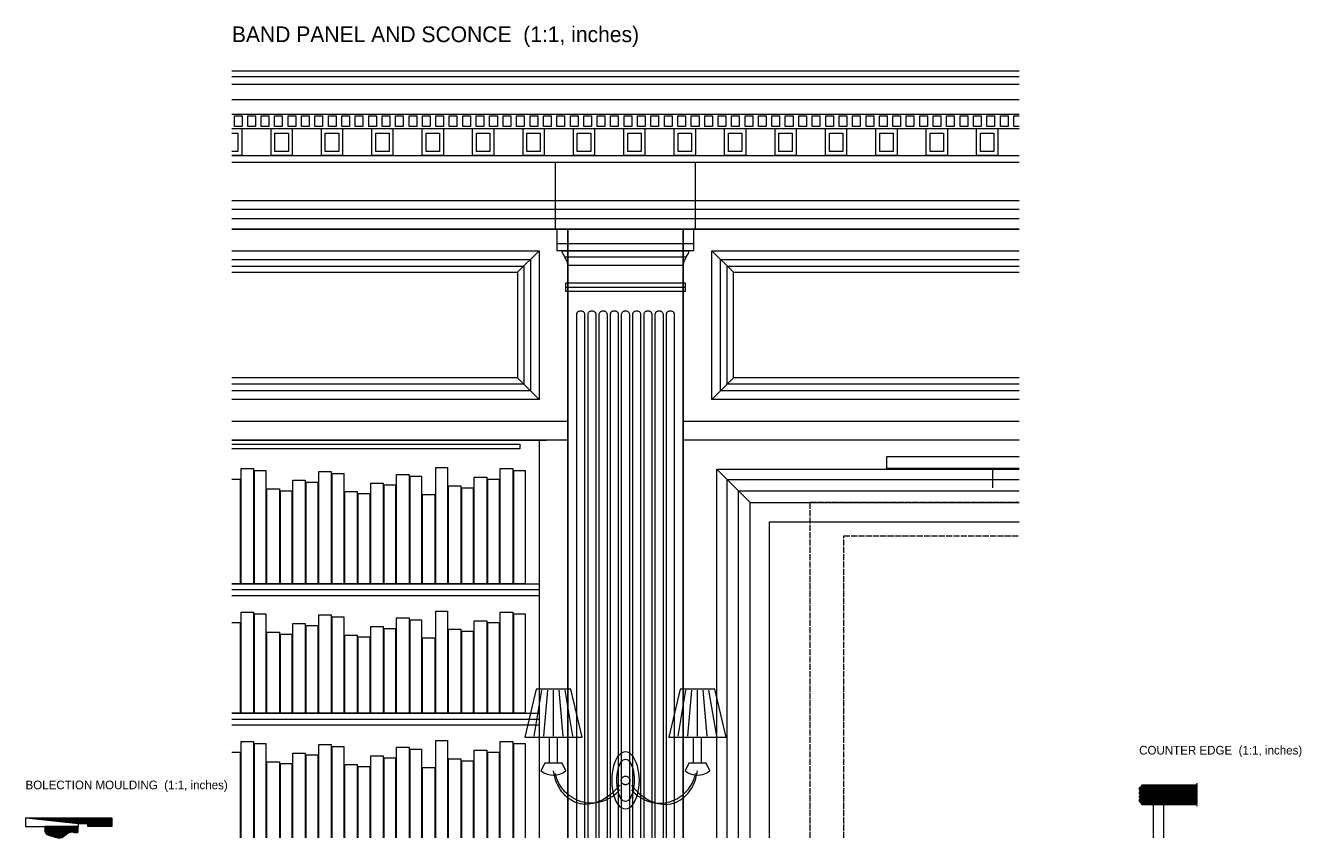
# Model space of a CAD drawing. Header units: inches. Extents: x 0 to 210, y -9 to 67.
# Drawn here: x 105.6 to 210.2, y 0 to 66.7 of the extents above; entities that cross this region are included whole.
import ezdxf

# ---------------------------------------------------------------- set-up
doc = ezdxf.new("R2010")
doc.units = ezdxf.units.IN
doc.header["$MEASUREMENT"] = 0
doc.linetypes.add('DASHED', pattern=[0.6, 0.5, -0.1])
for name, color, linetype in [('Band panel and sconce', 7, 'Continuous'), ('Bolection moulding', 7, 'Continuous'), ('Bolection moulding hatch', 8, 'Continuous'), ('Counter edge', 7, 'Continuous'), ('Counter edge hatch', 8, 'Continuous')]:
    doc.layers.add(name, color=color, linetype=linetype)

msp = doc.modelspace()

# ---------------------------------------------------------------- hatches: boundary and pattern name
at = {"layer": 'Bolection moulding hatch'}
h = msp.add_hatch(dxfattribs=at)
h.set_pattern_fill('ANSI31', scale=0.1574803)
h.paths.add_polyline_path([(105.59, 1.64), (112.68, 1.64), (112.68, 0.93), (110.71, 0.93), (110.71, 1.17), (109.92, 1.17)])
h = msp.add_hatch(dxfattribs=at)
h.set_pattern_fill('ANSI31', scale=0.1574803)
h.paths.add_polyline_path([(107.17, 0.93), (107.17, 0.61), (107.19, 0.47), (107.24, 0.36), (107.34, 0.27), (107.48, 0.22), (108.03, 0.06), (108.25, 0.01), (108.44, 0), (108.61, 0.05), (108.74, 0.14), (108.86, 0.25), (108.97, 0.34), (109.08, 0.41), (109.19, 0.46), (109.3, 0.49), (109.4, 0.5), (109.51, 0.49), (109.61, 0.46), (109.74, 0.44), (109.84, 0.46), (109.9, 0.52), (109.92, 0.61), (109.92, 0.93), (107.17, 0.93)])
at = {"layer": 'Counter edge hatch'}
h = msp.add_hatch(dxfattribs=at)
h.set_pattern_fill('ANSI31', scale=0.1574803)
h.paths.add_polyline_path([(201.65, 4.33), (197.17, 4.33), (197.13, 4.33), (197.11, 4.31), (197.09, 4.29), (197.09, 4.25), (197.09, 4.17), (197.07, 4.17), (197.05, 4.17), (197.03, 4.16), (197.01, 4.15), (196.99, 4.14), (196.98, 4.13), (196.96, 4.11), (196.95, 4.09), (196.94, 4.08), (196.93, 4.06), (196.93, 4.04), (196.93, 4.02), (196.93, 4), (196.93, 3.97), (196.94, 3.96), (196.95, 3.94), (196.96, 3.92), (196.98, 3.9), (196.99, 3.89), (197.01, 3.88), (197.03, 3.87), (197.05, 3.86), (197.07, 3.86), (197.09, 3.86), (197.07, 3.86), (197.05, 3.85), (197.03, 3.85), (197.01, 3.84), (196.99, 3.83), (196.98, 3.81), (196.96, 3.8), (196.95, 3.78), (196.94, 3.76), (196.93, 3.74), (196.93, 3.72), (196.93, 3.7), (196.93, 3.68), (196.93, 3.66), (196.94, 3.64), (196.95, 3.62), (196.96, 3.6), (196.98, 3.59), (196.99, 3.58), (197.01, 3.56), (197.03, 3.56), (197.05, 3.55), (197.07, 3.54), (197.09, 3.54), (197.07, 3.54), (197.05, 3.54), (197.03, 3.53), (197.01, 3.52), (196.99, 3.51), (196.98, 3.5), (196.96, 3.48), (196.95, 3.46), (196.94, 3.45), (196.93, 3.43), (196.93, 3.41), (196.93, 3.39), (196.93, 3.37), (196.93, 3.35), (196.94, 3.33), (196.95, 3.31), (196.96, 3.29), (196.98, 3.27), (196.99, 3.26), (197.01, 3.25), (197.03, 3.24), (197.05, 3.23), (197.07, 3.23), (197.09, 3.23), (197.07, 3.23), (197.05, 3.22), (197.03, 3.22), (197.01, 3.21), (196.99, 3.2), (196.98, 3.18), (196.96, 3.17), (196.95, 3.15), (196.94, 3.13), (196.93, 3.11), (196.93, 3.09), (196.93, 3.07), (196.93, 3.05), (196.93, 3.03), (196.94, 3.01), (196.95, 2.99), (196.96, 2.97), (196.98, 2.96), (196.99, 2.95), (197.01, 2.93), (197.03, 2.93), (197.05, 2.92), (197.07, 2.91), (197.09, 2.91), (197.09, 2.83), (197.09, 2.8), (197.11, 2.78), (197.13, 2.76), (197.17, 2.76), (201.65, 2.76)])

# ---------------------------------------------------------------- linework, layer by layer
at = {"layer": 'Band panel and sconce'}
for points in [[(122.52, 62.95), (187.09, 62.95)], [(122.52, 62.48), (187.09, 62.48)], [(122.52, 61.85), (187.09, 61.85)], [(122.52, 60.59), (187.09, 60.59)], [(122.52, 59.41), (187.09, 59.41)], [(122.72, 59.25), (123.35, 59.25), (123.35, 58.39), (122.72, 58.39), (122.72, 59.25)], [(123.82, 59.25), (124.45, 59.25), (124.45, 58.39), (123.82, 58.39), (123.82, 59.25)], [(124.92, 59.25), (125.55, 59.25), (125.55, 58.39), (124.92, 58.39), (124.92, 59.25)], [(126.02, 59.25), (126.65, 59.25), (126.65, 58.39), (126.02, 58.39), (126.02, 59.25)], [(127.13, 59.25), (127.76, 59.25), (127.76, 58.39), (127.13, 58.39), (127.13, 59.25)], [(128.23, 59.25), (128.86, 59.25), (128.86, 58.39), (128.23, 58.39), (128.23, 59.25)], [(129.33, 59.25), (129.96, 59.25), (129.96, 58.39), (129.33, 58.39), (129.33, 59.25)], [(130.43, 59.25), (131.06, 59.25), (131.06, 58.39), (130.43, 58.39), (130.43, 59.25)], [(131.54, 59.25), (132.17, 59.25), (132.17, 58.39), (131.54, 58.39), (131.54, 59.25)], [(132.64, 59.25), (133.27, 59.25), (133.27, 58.39), (132.64, 58.39), (132.64, 59.25)], [(133.74, 59.25), (134.37, 59.25), (134.37, 58.39), (133.74, 58.39), (133.74, 59.25)], [(134.84, 59.25), (135.47, 59.25), (135.47, 58.39), (134.84, 58.39), (134.84, 59.25)], [(135.94, 59.25), (136.57, 59.25), (136.57, 58.39), (135.94, 58.39), (135.94, 59.25)], [(137.05, 59.25), (137.68, 59.25), (137.68, 58.39), (137.05, 58.39), (137.05, 59.25)], [(138.15, 59.25), (138.78, 59.25), (138.78, 58.39), (138.15, 58.39), (138.15, 59.25)], [(139.25, 59.25), (139.88, 59.25), (139.88, 58.39), (139.25, 58.39), (139.25, 59.25)], [(140.35, 59.25), (140.98, 59.25), (140.98, 58.39), (140.35, 58.39), (140.35, 59.25)], [(141.46, 59.25), (142.09, 59.25), (142.09, 58.39), (141.46, 58.39), (141.46, 59.25)], [(142.56, 59.25), (143.19, 59.25), (143.19, 58.39), (142.56, 58.39), (142.56, 59.25)], [(143.66, 59.25), (144.29, 59.25), (144.29, 58.39), (143.66, 58.39), (143.66, 59.25)], [(144.76, 59.25), (145.39, 59.25), (145.39, 58.39), (144.76, 58.39), (144.76, 59.25)], [(145.87, 59.25), (146.5, 59.25), (146.5, 58.39), (145.87, 58.39), (145.87, 59.25)], [(146.97, 59.25), (147.6, 59.25), (147.6, 58.39), (146.97, 58.39), (146.97, 59.25)], [(148.07, 59.25), (148.7, 59.25), (148.7, 58.39), (148.07, 58.39), (148.07, 59.25)], [(149.17, 59.25), (149.8, 59.25), (149.8, 58.39), (149.17, 58.39), (149.17, 59.25)], [(150.28, 59.25), (150.91, 59.25), (150.91, 58.39), (150.28, 58.39), (150.28, 59.25)], [(151.38, 59.25), (152.01, 59.25), (152.01, 58.39), (151.38, 58.39), (151.38, 59.25)], [(152.48, 59.25), (153.11, 59.25), (153.11, 58.39), (152.48, 58.39), (152.48, 59.25)], [(153.58, 59.25), (154.21, 59.25), (154.21, 58.39), (153.58, 58.39), (153.58, 59.25)], [(154.69, 59.25), (155.31, 59.25), (155.31, 58.39), (154.69, 58.39), (154.69, 59.25)], [(155.79, 59.25), (156.42, 59.25), (156.42, 58.39), (155.79, 58.39), (155.79, 59.25)], [(156.89, 59.25), (157.52, 59.25), (157.52, 58.39), (156.89, 58.39), (156.89, 59.25)], [(157.99, 59.25), (158.62, 59.25), (158.62, 58.39), (157.99, 58.39), (157.99, 59.25)], [(159.09, 59.25), (159.72, 59.25), (159.72, 58.39), (159.09, 58.39), (159.09, 59.25)], [(160.2, 59.25), (160.83, 59.25), (160.83, 58.39), (160.2, 58.39), (160.2, 59.25)], [(161.3, 59.25), (161.93, 59.25), (161.93, 58.39), (161.3, 58.39), (161.3, 59.25)], [(162.4, 59.25), (163.03, 59.25), (163.03, 58.39), (162.4, 58.39), (162.4, 59.25)], [(163.5, 59.25), (164.13, 59.25), (164.13, 58.39), (163.5, 58.39), (163.5, 59.25)], [(164.61, 59.25), (165.24, 59.25), (165.24, 58.39), (164.61, 58.39), (164.61, 59.25)], [(165.71, 59.25), (166.34, 59.25), (166.34, 58.39), (165.71, 58.39), (165.71, 59.25)], [(166.81, 59.25), (167.44, 59.25), (167.44, 58.39), (166.81, 58.39), (166.81, 59.25)], [(167.91, 59.25), (168.54, 59.25), (168.54, 58.39), (167.91, 58.39), (167.91, 59.25)], [(169.02, 59.25), (169.65, 59.25), (169.65, 58.39), (169.02, 58.39), (169.02, 59.25)], [(170.12, 59.25), (170.75, 59.25), (170.75, 58.39), (170.12, 58.39), (170.12, 59.25)], [(171.22, 59.25), (171.85, 59.25), (171.85, 58.39), (171.22, 58.39), (171.22, 59.25)], [(172.32, 59.25), (172.95, 59.25), (172.95, 58.39), (172.32, 58.39), (172.32, 59.25)], [(173.43, 59.25), (174.06, 59.25), (174.06, 58.39), (173.43, 58.39), (173.43, 59.25)], [(174.53, 59.25), (175.16, 59.25), (175.16, 58.39), (174.53, 58.39), (174.53, 59.25)], [(175.63, 59.25), (176.26, 59.25), (176.26, 58.39), (175.63, 58.39), (175.63, 59.25)], [(176.73, 59.25), (177.36, 59.25), (177.36, 58.39), (176.73, 58.39), (176.73, 59.25)], [(177.83, 59.25), (178.46, 59.25), (178.46, 58.39), (177.83, 58.39), (177.83, 59.25)], [(178.94, 59.25), (179.57, 59.25), (179.57, 58.39), (178.94, 58.39), (178.94, 59.25)], [(180.04, 59.25), (180.67, 59.25), (180.67, 58.39), (180.04, 58.39), (180.04, 59.25)], [(181.14, 59.25), (181.77, 59.25), (181.77, 58.39), (181.14, 58.39), (181.14, 59.25)], [(182.24, 59.25), (182.87, 59.25), (182.87, 58.39), (182.24, 58.39), (182.24, 59.25)], [(183.35, 59.25), (183.98, 59.25), (183.98, 58.39), (183.35, 58.39), (183.35, 59.25)], [(184.45, 59.25), (185.08, 59.25), (185.08, 58.39), (184.45, 58.39), (184.45, 59.25)], [(185.55, 59.25), (186.18, 59.25), (186.18, 58.39), (185.55, 58.39), (185.55, 59.25)], [(186.65, 59.25), (187.09, 59.25)], [(187.09, 58.39), (186.65, 58.39), (186.65, 59.25)], [(122.52, 58.23), (187.09, 58.23)], [(122.52, 58.23), (123.33, 58.23), (123.33, 56.02), (122.52, 56.02)], [(122.52, 57.83), (123.01, 57.83), (123.01, 56.34), (122.52, 56.34)], [(125.73, 58.23), (127.46, 58.23), (127.46, 56.02), (125.73, 56.02), (125.73, 58.23)], [(126.04, 57.83), (127.15, 57.83), (127.15, 56.34), (126.04, 56.34), (126.04, 57.83)], [(129.86, 58.23), (131.59, 58.23), (131.59, 56.02), (129.86, 56.02), (129.86, 58.23)], [(130.18, 57.83), (131.28, 57.83), (131.28, 56.34), (130.18, 56.34), (130.18, 57.83)], [(134, 58.23), (135.73, 58.23), (135.73, 56.02), (134, 56.02), (134, 58.23)], [(134.31, 57.83), (135.41, 57.83), (135.41, 56.34), (134.31, 56.34), (134.31, 57.83)], [(138.13, 58.23), (139.86, 58.23), (139.86, 56.02), (138.13, 56.02), (138.13, 58.23)], [(138.44, 57.83), (139.55, 57.83), (139.55, 56.34), (138.44, 56.34), (138.44, 57.83)], [(142.26, 58.23), (144, 58.23), (144, 56.02), (142.26, 56.02), (142.26, 58.23)], [(142.58, 57.83), (143.68, 57.83), (143.68, 56.34), (142.58, 56.34), (142.58, 57.83)], [(146.4, 58.23), (148.13, 58.23), (148.13, 56.02), (146.4, 56.02), (146.4, 58.23)], [(146.71, 57.83), (147.81, 57.83), (147.81, 56.34), (146.71, 56.34), (146.71, 57.83)], [(150.53, 58.23), (152.26, 58.23), (152.26, 56.02), (150.53, 56.02), (150.53, 58.23)], [(150.85, 57.83), (151.95, 57.83), (151.95, 56.34), (150.85, 56.34), (150.85, 57.83)], [(154.67, 58.23), (156.4, 58.23), (156.4, 56.02), (154.67, 56.02), (154.67, 58.23)], [(154.98, 57.83), (156.08, 57.83), (156.08, 56.34), (154.98, 56.34), (154.98, 57.83)], [(158.8, 58.23), (160.53, 58.23), (160.53, 56.02), (158.8, 56.02), (158.8, 58.23)], [(159.11, 57.83), (160.22, 57.83), (160.22, 56.34), (159.11, 56.34), (159.11, 57.83)], [(162.93, 58.23), (164.67, 58.23), (164.67, 56.02), (162.93, 56.02), (162.93, 58.23)], [(163.25, 57.83), (164.35, 57.83), (164.35, 56.34), (163.25, 56.34), (163.25, 57.83)], [(167.07, 58.23), (168.8, 58.23), (168.8, 56.02), (167.07, 56.02), (167.07, 58.23)], [(167.38, 57.83), (168.48, 57.83), (168.48, 56.34), (167.38, 56.34), (167.38, 57.83)], [(171.2, 58.23), (172.93, 58.23), (172.93, 56.02), (171.2, 56.02), (171.2, 58.23)], [(171.52, 57.83), (172.62, 57.83), (172.62, 56.34), (171.52, 56.34), (171.52, 57.83)], [(175.33, 58.23), (177.07, 58.23), (177.07, 56.02), (175.33, 56.02), (175.33, 58.23)], [(175.65, 57.83), (176.75, 57.83), (176.75, 56.34), (175.65, 56.34), (175.65, 57.83)], [(179.47, 58.23), (181.2, 58.23), (181.2, 56.02), (179.47, 56.02), (179.47, 58.23)], [(179.78, 57.83), (180.89, 57.83), (180.89, 56.34), (179.78, 56.34), (179.78, 57.83)], [(183.6, 58.23), (185.33, 58.23), (185.33, 56.02), (183.6, 56.02), (183.6, 58.23)], [(183.92, 57.83), (185.02, 57.83), (185.02, 56.34), (183.92, 56.34), (183.92, 57.83)], [(122.52, 56.02), (187.09, 56.02)], [(122.52, 55.47), (187.09, 55.47)], [(149.06, 49.96), (149.06, 55.47)], [(160.55, 49.96), (160.55, 55.47)], [(122.52, 52.32), (187.09, 52.32)], [(122.52, 51.61), (187.09, 51.61)], [(122.52, 50.83), (187.09, 50.83)], [(122.52, 49.96), (150.08, 49.96), (150.08, 0)], [(187.09, 49.96), (122.52, 49.96)], [(149.21, 49.96), (160.39, 49.96), (160.39, 48.19), (149.21, 48.19), (149.21, 49.96)], [(150.08, 49.96), (159.53, 49.96), (159.53, 0)], [(150.08, 0), (150.08, 49.96)], [(159.53, 49.96), (187.09, 49.96)], [(159.53, 0), (159.53, 49.96)], [(122.52, 48.19), (147.72, 48.19), (147.72, 35.98), (122.52, 35.98)], [(147.72, 48.19), (145.94, 46.42)], [(149.21, 48.78), (160.39, 48.78)], [(150.08, 47.01), (150.04, 47.22), (149.97, 47.4), (149.89, 47.57), (149.81, 47.72), (149.74, 47.85), (149.67, 47.97), (149.62, 48.08), (149.61, 48.19), (160, 48.19), (159.98, 48.08), (159.94, 47.97), (159.87, 47.85), (159.79, 47.72), (159.71, 47.57), (159.63, 47.4), (159.57, 47.22), (159.53, 47.01)], [(161.89, 48.19), (187.09, 48.19)], [(187.09, 35.98), (161.89, 35.98), (161.89, 48.19)], [(161.89, 48.19), (163.66, 46.42)], [(122.52, 47.48), (147.01, 47.48), (147.01, 36.69), (122.52, 36.69)], [(149.84, 47.68), (159.76, 47.68)], [(162.6, 47.48), (187.09, 47.48)], [(187.09, 36.69), (162.6, 36.69), (162.6, 47.48)], [(122.52, 46.93), (146.46, 46.93), (146.46, 37.24), (122.52, 37.24)], [(122.52, 46.42), (145.94, 46.42), (145.94, 37.76), (122.52, 37.76)], [(150.08, 47.01), (159.53, 47.01)], [(163.15, 46.93), (187.09, 46.93)], [(187.09, 37.24), (163.15, 37.24), (163.15, 46.93)], [(163.66, 46.42), (187.09, 46.42)], [(187.09, 37.76), (163.66, 37.76), (163.66, 46.42)], [(149.92, 45.55), (159.69, 45.55), (159.69, 44.84), (149.92, 44.84), (149.92, 45.55)], [(149.92, 45.2), (159.69, 45.2)], [(150.81, 0), (150.81, 42.95), (150.81, 42.99), (150.82, 43.03), (150.83, 43.07), (150.85, 43.11), (150.87, 43.14), (150.9, 43.17), (150.93, 43.2), (150.97, 43.22), (151.01, 43.24), (151.05, 43.26), (151.09, 43.26), (151.13, 43.27)], [(151.13, 43.27), (151.17, 43.26), (151.21, 43.26), (151.25, 43.24), (151.29, 43.22), (151.32, 43.2), (151.36, 43.17), (151.38, 43.14), (151.41, 43.11), (151.43, 43.07), (151.44, 43.03), (151.45, 42.99), (151.45, 42.95), (151.45, 0)], [(151.73, 0), (151.73, 42.95), (151.73, 42.99), (151.74, 43.03), (151.75, 43.07), (151.77, 43.11), (151.79, 43.14), (151.82, 43.17), (151.85, 43.2), (151.89, 43.22), (151.92, 43.24), (151.96, 43.26), (152.01, 43.26), (152.05, 43.27)], [(152.05, 43.27), (152.09, 43.26), (152.13, 43.26), (152.17, 43.24), (152.21, 43.22), (152.24, 43.2), (152.27, 43.17), (152.3, 43.14), (152.33, 43.11), (152.34, 43.07), (152.36, 43.03), (152.37, 42.99), (152.37, 42.95), (152.37, 0)], [(152.64, 0), (152.64, 42.95), (152.65, 42.99), (152.66, 43.03), (152.67, 43.07), (152.69, 43.11), (152.71, 43.14), (152.74, 43.17), (152.77, 43.2), (152.81, 43.22), (152.84, 43.24), (152.88, 43.26), (152.92, 43.26), (152.97, 43.27)], [(152.97, 43.27), (153.01, 43.26), (153.05, 43.26), (153.09, 43.24), (153.13, 43.22), (153.16, 43.2), (153.19, 43.17), (153.22, 43.14), (153.24, 43.11), (153.26, 43.07), (153.28, 43.03), (153.28, 42.99), (153.29, 42.95), (153.29, 0)], [(153.56, 0), (153.56, 42.95), (153.57, 42.99), (153.57, 43.03), (153.59, 43.07), (153.61, 43.11), (153.63, 43.14), (153.66, 43.17), (153.69, 43.2), (153.72, 43.22), (153.76, 43.24), (153.8, 43.26), (153.84, 43.26), (153.88, 43.27)], [(153.88, 43.27), (153.93, 43.26), (153.97, 43.26), (154.01, 43.24), (154.05, 43.22), (154.08, 43.2), (154.11, 43.17), (154.14, 43.14), (154.16, 43.11), (154.18, 43.07), (154.19, 43.03), (154.2, 42.99), (154.21, 42.95), (154.21, 0)], [(154.48, 0), (154.48, 42.95), (154.48, 42.99), (154.49, 43.03), (154.51, 43.07), (154.52, 43.11), (154.55, 43.14), (154.58, 43.17), (154.61, 43.2), (154.64, 43.22), (154.68, 43.24), (154.72, 43.26), (154.76, 43.26), (154.8, 43.27)], [(154.8, 43.27), (154.84, 43.26), (154.89, 43.26), (154.93, 43.24), (154.96, 43.22), (155, 43.2), (155.03, 43.17), (155.06, 43.14), (155.08, 43.11), (155.1, 43.07), (155.11, 43.03), (155.12, 42.99), (155.12, 42.95), (155.12, 0)], [(155.4, 0), (155.4, 42.95), (155.4, 42.99), (155.41, 43.03), (155.42, 43.07), (155.44, 43.11), (155.47, 43.14), (155.49, 43.17), (155.53, 43.2), (155.56, 43.22), (155.6, 43.24), (155.64, 43.26), (155.68, 43.26), (155.72, 43.27)], [(155.72, 43.27), (155.76, 43.26), (155.81, 43.26), (155.84, 43.24), (155.88, 43.22), (155.92, 43.2), (155.95, 43.17), (155.98, 43.14), (156, 43.11), (156.02, 43.07), (156.03, 43.03), (156.04, 42.99), (156.04, 42.95), (156.04, 0)], [(156.32, 0), (156.32, 42.95), (156.32, 42.99), (156.33, 43.03), (156.34, 43.07), (156.36, 43.11), (156.39, 43.14), (156.41, 43.17), (156.44, 43.2), (156.48, 43.22), (156.52, 43.24), (156.56, 43.26), (156.6, 43.26), (156.64, 43.27)], [(156.64, 43.27), (156.68, 43.26), (156.72, 43.26), (156.76, 43.24), (156.8, 43.22), (156.84, 43.2), (156.87, 43.17), (156.9, 43.14), (156.92, 43.11), (156.94, 43.07), (156.95, 43.03), (156.96, 42.99), (156.96, 42.95), (156.96, 0)], [(157.24, 0), (157.24, 42.95), (157.24, 42.99), (157.25, 43.03), (157.26, 43.07), (157.28, 43.11), (157.3, 43.14), (157.33, 43.17), (157.36, 43.2), (157.4, 43.22), (157.44, 43.24), (157.48, 43.26), (157.52, 43.26), (157.56, 43.27)], [(157.56, 43.27), (157.6, 43.26), (157.64, 43.26), (157.68, 43.24), (157.72, 43.22), (157.75, 43.2), (157.79, 43.17), (157.81, 43.14), (157.84, 43.11), (157.86, 43.07), (157.87, 43.03), (157.88, 42.99), (157.88, 42.95), (157.88, 0)], [(158.16, 0), (158.16, 42.95), (158.16, 42.99), (158.17, 43.03), (158.18, 43.07), (158.2, 43.11), (158.22, 43.14), (158.25, 43.17), (158.28, 43.2), (158.32, 43.22), (158.35, 43.24), (158.39, 43.26), (158.44, 43.26), (158.48, 43.27)], [(158.48, 43.27), (158.52, 43.26), (158.56, 43.26), (158.6, 43.24), (158.64, 43.22), (158.67, 43.2), (158.71, 43.17), (158.73, 43.14), (158.76, 43.11), (158.77, 43.07), (158.79, 43.03), (158.8, 42.99), (158.8, 42.95), (158.8, 0)], [(147.72, 35.98), (145.94, 37.76)], [(161.89, 35.98), (163.66, 37.76)], [(122.52, 34.21), (150.08, 34.21), (150.08, 32.64), (122.52, 32.64)], [(159.53, 34.21), (187.09, 34.21)], [(187.09, 32.64), (159.53, 32.64), (159.53, 34.21)], [(122.52, 32.64), (147.72, 32.64), (147.72, 0)], [(122.52, 32.64), (148.31, 32.64)], [(122.52, 32.32), (146.14, 32.32), (146.14, 31.93), (122.52, 31.93)], [(139.25, 30.39), (140.2, 30.39), (140.2, 20.87), (139.25, 20.87), (139.25, 30.39)], [(176.24, 31.3), (187.09, 31.3)], [(187.09, 30.31), (176.24, 30.31), (176.24, 31.3)], [(122.52, 29.45), (123.19, 29.45), (123.19, 20.87), (122.52, 20.87)], [(123.27, 30.31), (124.29, 30.31), (124.29, 20.87), (123.27, 20.87), (123.27, 30.31)], [(124.37, 30.16), (125.31, 30.16), (125.31, 20.87), (124.37, 20.87), (124.37, 30.16)], [(127.52, 29.37), (128.54, 29.37), (128.54, 20.87), (127.52, 20.87), (127.52, 29.37)], [(129.65, 30.08), (130.67, 30.08), (130.67, 20.87), (129.65, 20.87), (129.65, 30.08)], [(130.75, 29.92), (131.69, 29.92), (131.69, 20.87), (130.75, 20.87), (130.75, 29.92)], [(136.02, 29.84), (137.05, 29.84), (137.05, 20.87), (136.02, 20.87), (136.02, 29.84)], [(137.13, 29.69), (138.07, 29.69), (138.07, 20.87), (137.13, 20.87), (137.13, 29.69)], [(142.4, 29.61), (143.43, 29.61), (143.43, 20.87), (142.4, 20.87), (142.4, 29.61)], [(143.5, 29.45), (144.45, 29.45), (144.45, 20.87), (143.5, 20.87), (143.5, 29.45)], [(144.53, 30.31), (145.55, 30.31), (145.55, 20.87), (144.53, 20.87), (144.53, 30.31)], [(145.63, 30.16), (146.57, 30.16), (146.57, 20.87), (145.63, 20.87), (145.63, 30.16)], [(162.28, 30.28), (187.09, 30.28)], [(162.28, 0), (162.28, 30.28)], [(162.28, 30.28), (165.04, 27.52)], [(163.15, 29.41), (187.09, 29.41)], [(163.15, 0), (163.15, 29.41)], [(184.9, 30.31), (184.9, 28.74)], [(125.39, 28.66), (126.42, 28.66), (126.42, 20.87), (125.39, 20.87), (125.39, 28.66)], [(126.5, 28.5), (127.44, 28.5), (127.44, 20.87), (126.5, 20.87), (126.5, 28.5)], [(128.62, 29.21), (129.57, 29.21), (129.57, 20.87), (128.62, 20.87), (128.62, 29.21)], [(131.77, 28.43), (132.8, 28.43), (132.8, 20.87), (131.77, 20.87), (131.77, 28.43)], [(132.87, 28.27), (133.82, 28.27), (133.82, 20.87), (132.87, 20.87), (132.87, 28.27)], [(133.9, 29.13), (134.92, 29.13), (134.92, 20.87), (133.9, 20.87), (133.9, 29.13)], [(135, 28.98), (135.94, 28.98), (135.94, 20.87), (135, 20.87), (135, 28.98)], [(140.28, 28.9), (141.3, 28.9), (141.3, 20.87), (140.28, 20.87), (140.28, 28.9)], [(141.38, 28.74), (142.32, 28.74), (142.32, 20.87), (141.38, 20.87), (141.38, 28.74)], [(164.06, 28.5), (187.09, 28.5)], [(164.06, 0), (164.06, 28.5)], [(138.15, 28.19), (139.17, 28.19), (139.17, 20.87), (138.15, 20.87), (138.15, 28.19)], [(165.04, 27.52), (187.09, 27.52)], [(165.04, 0), (165.04, 27.52)], [(166.61, 25.94), (187.09, 25.94)], [(166.61, 0), (166.61, 25.94)], [(122.52, 20.87), (147.72, 20.87), (147.72, 19.88), (122.52, 19.88)], [(122.52, 20.39), (147.72, 20.39)], [(123.27, 18.54), (124.29, 18.54), (124.29, 10.24), (123.27, 10.24), (123.27, 18.54)], [(124.37, 18.39), (125.31, 18.39), (125.31, 10.24), (124.37, 10.24), (124.37, 18.39)], [(129.65, 18.31), (130.67, 18.31), (130.67, 10.24), (129.65, 10.24), (129.65, 18.31)], [(130.75, 18.15), (131.69, 18.15), (131.69, 10.24), (130.75, 10.24), (130.75, 18.15)], [(136.02, 18.07), (137.05, 18.07), (137.05, 10.24), (136.02, 10.24), (136.02, 18.07)], [(137.13, 17.91), (138.07, 17.91), (138.07, 10.24), (137.13, 10.24), (137.13, 17.91)], [(139.25, 18.62), (140.2, 18.62), (140.2, 10.24), (139.25, 10.24), (139.25, 18.62)], [(142.4, 17.83), (143.43, 17.83), (143.43, 10.24), (142.4, 10.24), (142.4, 17.83)], [(144.53, 18.54), (145.55, 18.54), (145.55, 10.24), (144.53, 10.24), (144.53, 18.54)], [(145.63, 18.39), (146.57, 18.39), (146.57, 10.24), (145.63, 10.24), (145.63, 18.39)], [(122.52, 17.68), (123.19, 17.68), (123.19, 10.24), (122.52, 10.24)], [(125.39, 16.89), (126.42, 16.89), (126.42, 10.24), (125.39, 10.24), (125.39, 16.89)], [(127.52, 17.6), (128.54, 17.6), (128.54, 10.24), (127.52, 10.24), (127.52, 17.6)], [(128.62, 17.44), (129.57, 17.44), (129.57, 10.24), (128.62, 10.24), (128.62, 17.44)], [(133.9, 17.36), (134.92, 17.36), (134.92, 10.24), (133.9, 10.24), (133.9, 17.36)], [(135, 17.2), (135.94, 17.2), (135.94, 10.24), (135, 10.24), (135, 17.2)], [(140.28, 17.13), (141.3, 17.13), (141.3, 10.24), (140.28, 10.24), (140.28, 17.13)], [(141.38, 16.97), (142.32, 16.97), (142.32, 10.24), (141.38, 10.24), (141.38, 16.97)], [(143.5, 17.68), (144.45, 17.68), (144.45, 10.24), (143.5, 10.24), (143.5, 17.68)], [(126.5, 16.73), (127.44, 16.73), (127.44, 10.24), (126.5, 10.24), (126.5, 16.73)], [(131.77, 16.65), (132.8, 16.65), (132.8, 10.24), (131.77, 10.24), (131.77, 16.65)], [(132.87, 16.5), (133.82, 16.5), (133.82, 10.24), (132.87, 10.24), (132.87, 16.5)], [(138.15, 16.42), (139.17, 16.42), (139.17, 10.24), (138.15, 10.24), (138.15, 16.42)], [(146.54, 8.27), (151.26, 8.27), (150.31, 12.2), (147.48, 12.2), (146.54, 8.27)], [(147.32, 8.35), (147.95, 12.13)], [(148.11, 8.35), (148.43, 12.13)], [(148.9, 8.35), (148.9, 12.13)], [(149.69, 8.35), (149.37, 12.13)], [(150.47, 8.35), (149.84, 12.13)], [(158.35, 8.27), (163.07, 8.27), (162.13, 12.2), (159.29, 12.2), (158.35, 8.27)], [(159.13, 8.35), (159.76, 12.13)], [(159.92, 8.35), (160.24, 12.13)], [(160.71, 8.35), (160.71, 12.13)], [(161.5, 8.35), (161.18, 12.13)], [(162.28, 8.35), (161.65, 12.13)], [(122.52, 10.24), (147.72, 10.24), (147.72, 9.25), (122.52, 9.25)], [(122.52, 9.76), (147.72, 9.76)], [(123.27, 7.91), (124.29, 7.91), (124.29, 0)], [(123.27, 0), (123.27, 7.91)], [(124.37, 7.76), (125.31, 7.76), (125.31, 0)], [(124.37, 0), (124.37, 7.76)], [(129.65, 7.68), (130.67, 7.68), (130.67, 0)], [(129.65, 0), (129.65, 7.68)], [(130.75, 7.52), (131.69, 7.52), (131.69, 0)], [(130.75, 0), (130.75, 7.52)], [(136.02, 7.44), (137.05, 7.44), (137.05, 0)], [(136.02, 0), (136.02, 7.44)], [(139.25, 7.99), (140.2, 7.99), (140.2, 0)], [(139.25, 0), (139.25, 7.99)], [(144.53, 7.91), (145.55, 7.91), (145.55, 0)], [(144.53, 0), (144.53, 7.91)], [(145.63, 7.76), (146.57, 7.76), (146.57, 0)], [(145.63, 0), (145.63, 7.76)], [(148.58, 8.27), (149.21, 8.27), (149.21, 6.14), (148.58, 6.14), (148.58, 8.27)], [(160.39, 8.27), (161.02, 8.27), (161.02, 6.14), (160.39, 6.14), (160.39, 8.27)], [(122.52, 7.05), (123.19, 7.05), (123.19, 0)], [(127.52, 6.97), (128.54, 6.97), (128.54, 0)], [(127.52, 0), (127.52, 6.97)], [(128.62, 6.81), (129.57, 6.81), (129.57, 0)], [(128.62, 0), (128.62, 6.81)], [(133.9, 6.73), (134.92, 6.73), (134.92, 0)], [(133.9, 0), (133.9, 6.73)], [(135, 6.57), (135.94, 6.57), (135.94, 0)], [(135, 0), (135, 6.57)], [(137.13, 7.28), (138.07, 7.28), (138.07, 0)], [(137.13, 0), (137.13, 7.28)], [(140.28, 6.5), (141.3, 6.5), (141.3, 0)], [(140.28, 0), (140.28, 6.5)], [(141.38, 6.34), (142.32, 6.34), (142.32, 0)], [(141.38, 0), (141.38, 6.34)], [(142.4, 7.2), (143.43, 7.2), (143.43, 0)], [(142.4, 0), (142.4, 7.2)], [(143.5, 7.05), (144.45, 7.05), (144.45, 0)], [(143.5, 0), (143.5, 7.05)], [(155.91, 4.72), (155.9, 4.42), (155.87, 4.11), (155.82, 3.82), (155.76, 3.54), (155.68, 3.29), (155.58, 3.05), (155.47, 2.85), (155.35, 2.68), (155.22, 2.54), (155.09, 2.44), (154.95, 2.38), (154.8, 2.36), (154.66, 2.38), (154.52, 2.44), (154.38, 2.54), (154.25, 2.68), (154.13, 2.85), (154.02, 3.05), (153.93, 3.29), (153.85, 3.54), (153.78, 3.82), (153.74, 4.11), (153.71, 4.42), (153.7, 4.72), (153.71, 5.03), (153.74, 5.34), (153.78, 5.63), (153.85, 5.91), (153.93, 6.16), (154.02, 6.39), (154.13, 6.6), (154.25, 6.77), (154.38, 6.91), (154.52, 7.01), (154.66, 7.07), (154.8, 7.09), (154.95, 7.07), (155.09, 7.01), (155.22, 6.91), (155.35, 6.77), (155.47, 6.6), (155.58, 6.39), (155.68, 6.16), (155.76, 5.91), (155.82, 5.63), (155.87, 5.34), (155.9, 5.03), (155.91, 4.72)], [(155.51, 4.72), (155.51, 4.5), (155.49, 4.28), (155.46, 4.06), (155.42, 3.86), (155.37, 3.67), (155.3, 3.5), (155.23, 3.35), (155.16, 3.22), (155.07, 3.12), (154.99, 3.05), (154.9, 3.01), (154.8, 2.99), (154.71, 3.01), (154.62, 3.05), (154.53, 3.12), (154.45, 3.22), (154.37, 3.35), (154.3, 3.5), (154.24, 3.67), (154.19, 3.86), (154.15, 4.06), (154.12, 4.28), (154.1, 4.5), (154.09, 4.72), (154.1, 4.95), (154.12, 5.17), (154.15, 5.39), (154.19, 5.59), (154.24, 5.78), (154.3, 5.95), (154.37, 6.1), (154.45, 6.22), (154.53, 6.33), (154.62, 6.4), (154.71, 6.44), (154.8, 6.46), (154.9, 6.44), (154.99, 6.4), (155.07, 6.33), (155.16, 6.22), (155.23, 6.1), (155.3, 5.95), (155.37, 5.78), (155.42, 5.59), (155.46, 5.39), (155.49, 5.17), (155.51, 4.95), (155.51, 4.72)], [(125.39, 6.26), (126.42, 6.26), (126.42, 0)], [(125.39, 0), (125.39, 6.26)], [(126.5, 6.1), (127.44, 6.1), (127.44, 0)], [(126.5, 0), (126.5, 6.1)], [(131.77, 6.02), (132.8, 6.02), (132.8, 0)], [(131.77, 0), (131.77, 6.02)], [(132.87, 5.87), (133.82, 5.87), (133.82, 0)], [(132.87, 0), (132.87, 5.87)], [(138.15, 5.79), (139.17, 5.79), (139.17, 0)], [(138.15, 0), (138.15, 5.79)], [(147.87, 5.51), (148.13, 5.36), (148.39, 5.25), (148.64, 5.18), (148.9, 5.16), (149.15, 5.18), (149.41, 5.25), (149.67, 5.36), (149.92, 5.51), (149.61, 6.14), (148.19, 6.14), (147.87, 5.51)], [(154.33, 4.33), (154.12, 4.08), (153.9, 3.86), (153.68, 3.66), (153.46, 3.48), (153.24, 3.32), (153.02, 3.18), (152.79, 3.06), (152.57, 2.97), (152.35, 2.89), (152.14, 2.83), (151.92, 2.79), (151.71, 2.77), (151.5, 2.76), (151.3, 2.78), (151.1, 2.81), (150.91, 2.85), (150.72, 2.92), (150.53, 3), (150.36, 3.09), (150.19, 3.2), (150.03, 3.32), (149.87, 3.46), (149.73, 3.61), (149.59, 3.78), (149.47, 3.95), (149.35, 4.14), (149.24, 4.34), (149.15, 4.56), (149.07, 4.78), (149, 5.01), (148.94, 5.26), (148.9, 5.51)], [(154.33, 3.94), (154.15, 3.75), (153.97, 3.59), (153.78, 3.44), (153.58, 3.31), (153.38, 3.2), (153.18, 3.1), (152.98, 3.03), (152.78, 2.96), (152.57, 2.91), (152.36, 2.88), (152.16, 2.86), (151.96, 2.86), (151.75, 2.87), (151.55, 2.89), (151.36, 2.93), (151.16, 2.98), (150.97, 3.05), (150.79, 3.12), (150.61, 3.21), (150.43, 3.31), (150.27, 3.42), (150.11, 3.54), (149.96, 3.67), (149.81, 3.82), (149.68, 3.97), (149.56, 4.13), (149.44, 4.3), (149.34, 4.48), (149.25, 4.67), (149.17, 4.86), (149.11, 5.07), (149.06, 5.28)], [(155.28, 4.33), (155.49, 4.08), (155.71, 3.86), (155.93, 3.66), (156.15, 3.48), (156.37, 3.32), (156.59, 3.18), (156.81, 3.06), (157.03, 2.97), (157.25, 2.89), (157.47, 2.83), (157.68, 2.79), (157.89, 2.77), (158.1, 2.76), (158.31, 2.78), (158.51, 2.81), (158.7, 2.85), (158.89, 2.92), (159.07, 3), (159.25, 3.09), (159.42, 3.2), (159.58, 3.32), (159.73, 3.46), (159.88, 3.61), (160.01, 3.78), (160.14, 3.95), (160.26, 4.14), (160.36, 4.34), (160.46, 4.56), (160.54, 4.78), (160.61, 5.01), (160.66, 5.26), (160.71, 5.51)], [(155.28, 3.94), (155.46, 3.75), (155.64, 3.59), (155.83, 3.44), (156.03, 3.31), (156.22, 3.2), (156.42, 3.1), (156.63, 3.03), (156.83, 2.96), (157.04, 2.91), (157.24, 2.88), (157.45, 2.86), (157.65, 2.86), (157.85, 2.87), (158.05, 2.89), (158.25, 2.93), (158.44, 2.98), (158.63, 3.05), (158.82, 3.12), (159, 3.21), (159.17, 3.31), (159.34, 3.42), (159.5, 3.54), (159.65, 3.67), (159.79, 3.82), (159.93, 3.97), (160.05, 4.13), (160.16, 4.3), (160.27, 4.48), (160.36, 4.67), (160.43, 4.86), (160.5, 5.07), (160.55, 5.28)], [(159.69, 5.51), (159.94, 5.36), (160.2, 5.25), (160.45, 5.18), (160.71, 5.16), (160.96, 5.18), (161.22, 5.25), (161.48, 5.36), (161.73, 5.51), (161.42, 6.14), (160, 6.14), (159.69, 5.51)], [(155.16, 4.72), (155.15, 4.68), (155.15, 4.63), (155.13, 4.59), (155.11, 4.55), (155.08, 4.51), (155.05, 4.47), (155.02, 4.44), (154.98, 4.42), (154.94, 4.4), (154.89, 4.38), (154.85, 4.37), (154.8, 4.37), (154.76, 4.37), (154.71, 4.38), (154.67, 4.4), (154.63, 4.42), (154.59, 4.44), (154.55, 4.47), (154.52, 4.51), (154.5, 4.55), (154.48, 4.59), (154.46, 4.63), (154.45, 4.68), (154.45, 4.72), (154.45, 4.77), (154.46, 4.82), (154.48, 4.86), (154.5, 4.9), (154.52, 4.94), (154.55, 4.97), (154.59, 5.01), (154.63, 5.03), (154.67, 5.05), (154.71, 5.07), (154.76, 5.08), (154.8, 5.08), (154.85, 5.08), (154.89, 5.07), (154.94, 5.05), (154.98, 5.03), (155.02, 5.01), (155.05, 4.97), (155.08, 4.94), (155.11, 4.9), (155.13, 4.86), (155.15, 4.82), (155.15, 4.77), (155.16, 4.72)]]:
    msp.add_lwpolyline(points, dxfattribs=at)
at = {"layer": 'Band panel and sconce', "linetype": 'DASHED'}
for points in [[(169.94, 27.56), (187.09, 27.56)], [(169.94, 0), (169.94, 27.56)], [(172.7, 24.8), (187.09, 24.8)], [(172.7, 0), (172.7, 24.8)]]:
    msp.add_lwpolyline(points, dxfattribs=at)
at = {"layer": 'Bolection moulding'}
for points in [[(105.59, 1.64), (112.68, 1.64), (112.68, 0.93), (110.71, 0.93), (110.71, 1.17), (109.92, 1.17)], [(105.59, 1.64), (105.59, 0.93), (107.17, 0.93)], [(109.92, 1.17), (109.92, 0.93)], [(107.17, 0.93), (107.17, 0.61)], [(109.92, 0.61), (109.92, 0.93), (107.17, 0.93)], [(107.48, 0.22), (108.03, 0.06)]]:
    msp.add_lwpolyline(points, dxfattribs=at)
for points in [[(107.17, 0.61), (107.17, 0.4), (107.27, 0.27), (107.48, 0.22)], [(109.61, 0.46), (109.82, 0.4), (109.92, 0.46), (109.92, 0.61)]]:
    msp.add_open_spline(points, degree=3, dxfattribs=at)
msp.add_open_spline([(108.03, 0.06), (108.35, -0.04), (108.58, -0.02), (108.74, 0.14), (109.06, 0.46), (109.34, 0.56), (109.61, 0.46)], degree=3, knots=[0, 0, 0, 0, 1, 1, 1, 2, 2, 2, 2], dxfattribs=at)
at = {"layer": 'Counter edge'}
for points in [[(197.09, 4.25), (197.09, 4.17)], [(201.65, 4.33), (197.17, 4.33)], [(197.09, 2.91), (197.09, 2.83)], [(197.17, 2.76), (201.65, 2.76)], [(198.07, 2.76), (198.07, 0)], [(198.94, 2.76), (198.94, 0)]]:
    msp.add_lwpolyline(points, dxfattribs=at)
at = {"layer": 'Counter edge', "linetype": 'DASHED'}
msp.add_lwpolyline([(201.65, 4.49), (201.65, 2.6)], dxfattribs=at)
at = {"layer": 'Counter edge'}
for points in [[(197.17, 4.33), (197.11, 4.33), (197.09, 4.3), (197.09, 4.25)], [(197.09, 2.83), (197.09, 2.78), (197.11, 2.76), (197.17, 2.76)]]:
    msp.add_open_spline(points, degree=3, dxfattribs=at)
for points in [[(197.09, 4.17), (197.06, 4.17), (197.03, 4.17), (197.01, 4.15), (196.98, 4.14), (196.96, 4.12), (196.95, 4.09), (196.94, 4.07), (196.93, 4.04), (196.93, 4.02), (196.93, 3.99), (196.94, 3.96), (196.95, 3.94), (196.96, 3.91), (196.98, 3.89), (197.01, 3.88), (197.03, 3.87), (197.06, 3.86), (197.09, 3.86)], [(197.09, 3.86), (197.06, 3.86), (197.03, 3.85), (197.01, 3.84), (196.98, 3.82), (196.96, 3.8), (196.95, 3.78), (196.94, 3.76), (196.93, 3.73), (196.93, 3.7), (196.93, 3.67), (196.94, 3.65), (196.95, 3.62), (196.96, 3.6), (196.98, 3.58), (197.01, 3.56), (197.03, 3.55), (197.06, 3.54), (197.09, 3.54)], [(197.09, 3.54), (197.06, 3.54), (197.03, 3.54), (197.01, 3.52), (196.98, 3.51), (196.96, 3.49), (196.95, 3.46), (196.94, 3.44), (196.93, 3.41), (196.93, 3.39), (196.93, 3.36), (196.94, 3.33), (196.95, 3.31), (196.96, 3.28), (196.98, 3.26), (197.01, 3.25), (197.03, 3.24), (197.06, 3.23), (197.09, 3.23)], [(197.09, 3.23), (197.06, 3.23), (197.03, 3.22), (197.01, 3.21), (196.98, 3.19), (196.96, 3.17), (196.95, 3.15), (196.94, 3.13), (196.93, 3.1), (196.93, 3.07), (196.93, 3.04), (196.94, 3.02), (196.95, 2.99), (196.96, 2.97), (196.98, 2.95), (197.01, 2.93), (197.03, 2.92), (197.06, 2.91), (197.09, 2.91)]]:
    msp.add_open_spline(points, degree=3, knots=[0, 0, 0, 0, 1, 1, 1, 2, 2, 2, 3, 3, 3, 4, 4, 4, 5, 5, 5, 6, 6, 6, 6], dxfattribs=at)

# ---------------------------------------------------------------- texts
at = {"layer": 'LABELS'}
for s, height, p in [('BAND PANEL AND SCONCE  (1:1, inches)', 1.2913, (122.52, 65.31)), ('COUNTER EDGE  (1:1, inches)', 0.7087, (196.93, 6.85)), ('BOLECTION MOULDING  (1:1, inches)', 0.7087, (105.59, 4))]:
    msp.add_text(s, height=height, dxfattribs=at).set_placement(p)

doc.saveas('drawing.dxf')
